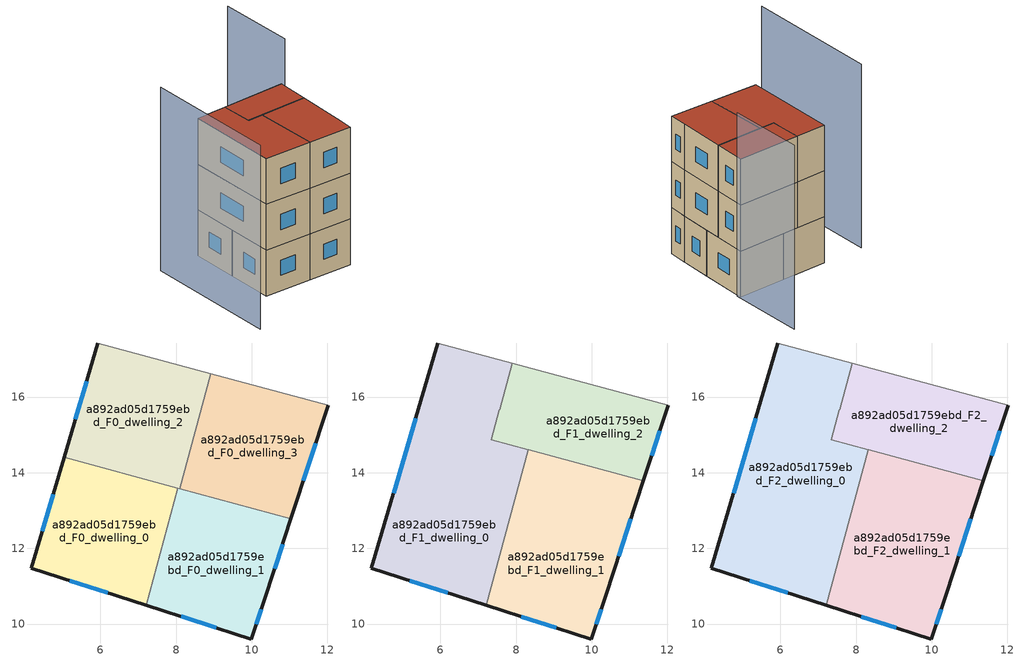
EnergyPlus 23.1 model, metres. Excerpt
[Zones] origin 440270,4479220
a892ad05d1759ebd_F0_dwelling_0
 floor ground (EU_floor_Construction): 8.04,13.59 7.21,10.5 4.17,11.47 5.04,14.41 z0
 wall outside (EU_wall_Construction): 5.04,14.41 4.17,11.47 7.21,10.5 z0:3
 wall to a892ad05d1759ebd_F0_dwelling_1 (EU_wall_Construction): 7.21,10.5 8.04,13.59 z0:3
 wall to a892ad05d1759ebd_F0_dwelling_2 (EU_wall_Construction): 8.04,13.59 5.04,14.41 z0:3
 window (EU_Window_Construction): 5.19,11.15 6.19,10.82 / 4.75,13.43 4.46,12.45 z1:2
a892ad05d1759ebd_F0_dwelling_1
 floor ground (EU_floor_Construction): 11.03,12.78 10.38,10.79 9.99,9.61 7.21,10.5 8.04,13.59 z0
 wall outside (EU_wall_Construction): 7.21,10.5 9.99,9.61 10.38,10.79 11.03,12.78 z0:3
 wall to a892ad05d1759ebd_F0_dwelling_3 (EU_wall_Construction): 11.03,12.78 8.09,13.58 z0:3
 wall to a892ad05d1759ebd_F0_dwelling_2 (EU_wall_Construction): 8.09,13.58 8.04,13.59 z0:3
 window (EU_Window_Construction): 10.12,10 10.25,10.39 / 8.14,10.2 9.06,9.9 / 10.6,11.46 10.82,12.12 z1:2
a892ad05d1759ebd_F0_dwelling_2
 floor ground (EU_floor_Construction): 8.92,16.62 8.09,13.58 5.04,14.41 5.93,17.43 z0
 wall outside (EU_wall_Construction): 5.93,17.43 5.04,14.41 z0:3
 wall adiabatic (EU_wall_Construction): 8.92,16.62 5.93,17.43 z0:3
 wall to a892ad05d1759ebd_F0_dwelling_3 (EU_wall_Construction): 8.09,13.58 8.92,16.62 z0:3
 window (EU_Window_Construction): 5.64,16.42 5.34,15.42 z1:2
a892ad05d1759ebd_F0_dwelling_3
 floor ground (EU_floor_Construction): 12.02,15.78 11.03,12.78 8.09,13.58 8.92,16.62 z0
 wall outside (EU_wall_Construction): 11.03,12.78 12.02,15.78 z0:3
 wall adiabatic (EU_wall_Construction): 12.02,15.78 8.92,16.62 z0:3
 window (EU_Window_Construction): 11.36,13.78 11.69,14.78 z1:2
a892ad05d1759ebd_F1_dwelling_0
 floor to a892ad05d1759ebd_F0_dwelling_0 (EU_floor_Construction): 8.04,13.59 7.21,10.5 4.17,11.47 5.04,14.41 z3
 floor to a892ad05d1759ebd_F0_dwelling_2 (EU_floor_Construction): 7.89,16.9 7.35,14.88 8.32,14.61 8.04,13.59 5.04,14.41 5.93,17.43 z3
 wall outside (EU_wall_Construction): 5.93,17.43 4.17,11.47 7.21,10.5 z3:6
 wall to a892ad05d1759ebd_F1_dwelling_1 (EU_wall_Construction): 7.21,10.5 8.33,14.61 z3:6
 wall adiabatic (EU_wall_Construction): 7.89,16.9 5.93,17.43 z3:6
 wall to a892ad05d1759ebd_F1_dwelling_2 (EU_wall_Construction): 8.33,14.61 7.35,14.88 7.56,15.67 7.89,16.9 z3:6
 window (EU_Window_Construction): 5.19,11.15 6.19,10.82 / 5.35,15.44 4.76,13.46 z4:5
a892ad05d1759ebd_F1_dwelling_1
 floor to a892ad05d1759ebd_F0_dwelling_1 (EU_floor_Construction): 11.03,12.78 10.38,10.79 9.99,9.61 7.21,10.5 8.05,13.59 z3
 floor to a892ad05d1759ebd_F0_dwelling_3 (EU_floor_Construction): 11.36,13.79 11.03,12.78 8.09,13.58 8.37,14.6 z3
 floor to a892ad05d1759ebd_F0_dwelling_2 (EU_floor_Construction): 8.37,14.6 8.09,13.58 8.05,13.59 8.32,14.61 z3
 wall outside (EU_wall_Construction): 7.21,10.5 9.99,9.61 10.38,10.79 11.36,13.79 z3:6
 wall to a892ad05d1759ebd_F1_dwelling_2 (EU_wall_Construction): 11.36,13.79 8.33,14.61 z3:6
 window (EU_Window_Construction): 10.12,10 10.25,10.39 / 8.14,10.2 9.06,9.9 / 10.71,11.79 11.04,12.78 z4:5
a892ad05d1759ebd_F1_dwelling_2
 floor to a892ad05d1759ebd_F0_dwelling_2 (EU_floor_Construction): 8.92,16.62 8.37,14.6 7.35,14.88 7.89,16.9 z3
 floor to a892ad05d1759ebd_F0_dwelling_3 (EU_floor_Construction): 12.02,15.78 11.36,13.79 8.37,14.6 8.92,16.62 z3
 wall outside (EU_wall_Construction): 11.36,13.79 12.02,15.78 z3:6
 wall adiabatic (EU_wall_Construction): 12.02,15.78 7.89,16.9 z3:6
 window (EU_Window_Construction): 11.58,14.45 11.8,15.12 z4:5
a892ad05d1759ebd_F2_dwelling_0
 floor to a892ad05d1759ebd_F1_dwelling_0 (EU_floor_Construction): 7.89,16.9 7.35,14.88 8.33,14.61 7.21,10.5 4.17,11.47 5.93,17.43 z6
 wall outside (EU_wall_Construction): 5.93,17.43 4.17,11.47 7.21,10.5 z6:9
 wall to a892ad05d1759ebd_F2_dwelling_1 (EU_wall_Construction): 7.21,10.5 8.33,14.61 z6:9
 wall adiabatic (EU_wall_Construction): 7.89,16.9 5.93,17.43 z6:9
 wall to a892ad05d1759ebd_F2_dwelling_2 (EU_wall_Construction): 8.33,14.61 7.35,14.88 7.56,15.67 7.89,16.9 z6:9
 window (EU_Window_Construction): 5.19,11.15 6.19,10.82 / 5.35,15.44 4.76,13.46 z7:8
 roof outside (EU_roof_Construction): 7.21,10.5 8.33,14.61 7.35,14.88 7.89,16.9 5.93,17.43 4.17,11.47 z9
a892ad05d1759ebd_F2_dwelling_1
 floor to a892ad05d1759ebd_F1_dwelling_1 (EU_floor_Construction): 11.36,13.79 10.38,10.79 9.99,9.61 7.21,10.5 8.33,14.61 z6
 wall outside (EU_wall_Construction): 7.21,10.5 9.99,9.61 10.38,10.79 11.36,13.79 z6:9
 wall to a892ad05d1759ebd_F2_dwelling_2 (EU_wall_Construction): 11.36,13.79 8.33,14.61 z6:9
 window (EU_Window_Construction): 10.12,10 10.25,10.39 / 8.14,10.2 9.06,9.9 / 10.71,11.79 11.04,12.78 z7:8
 roof outside (EU_roof_Construction): 9.99,9.61 10.38,10.79 11.36,13.79 8.33,14.61 7.21,10.5 z9
a892ad05d1759ebd_F2_dwelling_2
 floor to a892ad05d1759ebd_F1_dwelling_2 (EU_floor_Construction): 12.02,15.78 11.36,13.79 7.35,14.88 7.56,15.67 7.89,16.9 z6
 wall outside (EU_wall_Construction): 11.36,13.79 12.02,15.78 z6:9
 wall adiabatic (EU_wall_Construction): 12.02,15.78 7.89,16.9 z6:9
 window (EU_Window_Construction): 11.58,14.45 11.8,15.12 z7:8
 roof outside (EU_roof_Construction): 11.36,13.79 12.02,15.78 7.89,16.9 7.56,15.67 7.35,14.88 z9
shading: 3.23,18.17 0.77,9.53 / 13.41,20.48 12.06,15.57 z0:12
[Building]
EU S2 Campaign: North Axis=0; Terrain=City; Solar Distribution=FullExterior
[Site:Location]
Madrid: Latitude=40.5; Longitude=-3.5; Time Zone=1; Elevation=609
[SizingPeriod:WeatherFileDays]
AnnualSizingPeriod: Begin Month=1; Begin Day of Month=1; End Month=12; End Day of Month=31; Day of Week for Start Day=Monday; Use Weather File Daylight Saving Period=No; Use Weather File Rain and Snow Indicators=No
[MATERIAL]
EU_InternalMass_Material: Roughness=MediumRough; Thickness=0.1; Conductivity=1; Density=1800; Specific Heat=900; Thermal Absorptance=0.9; Solar Absorptance=0.7; Visible Absorptance=0.7
[MATERIAL:NOMASS] Roughness=MediumRough; Thermal Absorptance=0.9; Solar Absorptance=0.7; Visible Absorptance=0.7
Name | Thermal Resistance
EU_wall_NoMass | 0.459673
EU_roof_NoMass | 0.495815
EU_floor_NoMass | 0.788942
[WINDOWMATERIAL:SIMPLEGLAZINGSYSTEM]
EU_Window_SimpleGlazing: UFactor=4.26103; Solar Heat Gain Coefficient=0.85; Visible Transmittance=0.85
[CONSTRUCTION]
EU_wall_Construction: EU_wall_NoMass
EU_roof_Construction: EU_roof_NoMass
EU_floor_Construction: EU_floor_NoMass
EU_InternalMass_Construction: EU_InternalMass_Material
EU_Window_Construction: EU_Window_SimpleGlazing
[ZONE] Type=1; Multiplier=1; Ceiling Height=autocalculate; Floor Area=autocalculate; Part of Total Floor Area=Yes
Name | Volume
a892ad05d1759ebd_F0_dwelling_0 | 29.5825
a892ad05d1759ebd_F1_dwelling_0; a892ad05d1759ebd_F2_dwelling_0 | 52.359
a892ad05d1759ebd_F0_dwelling_1 | 29.58
a892ad05d1759ebd_F1_dwelling_1; a892ad05d1759ebd_F2_dwelling_1 | 39.4424
a892ad05d1759ebd_F0_dwelling_2 | 29.5829
a892ad05d1759ebd_F1_dwelling_2 | 26.5276
a892ad05d1759ebd_F2_dwelling_2 | 26.53125
a892ad05d1759ebd_F0_dwelling_3 | 29.5822
[INTERNALMASS] Construction=EU_InternalMass_Construction
Name | Zone or ZoneList | Surface Area
a892ad05d1759ebd_F0_dwelling_0_EU_InternalMass | a892ad05d1759ebd_F0_dwelling_0 | 9.86047
a892ad05d1759ebd_F0_dwelling_1_EU_InternalMass | a892ad05d1759ebd_F0_dwelling_1 | 9.85977
a892ad05d1759ebd_F0_dwelling_2_EU_InternalMass | a892ad05d1759ebd_F0_dwelling_2 | 9.86033
a892ad05d1759ebd_F0_dwelling_3_EU_InternalMass | a892ad05d1759ebd_F0_dwelling_3 | 9.86097
a892ad05d1759ebd_F1_dwelling_0_EU_InternalMass | a892ad05d1759ebd_F1_dwelling_0 | 17.4507
a892ad05d1759ebd_F1_dwelling_1_EU_InternalMass | a892ad05d1759ebd_F1_dwelling_1 | 13.1467
a892ad05d1759ebd_F1_dwelling_2_EU_InternalMass | a892ad05d1759ebd_F1_dwelling_2 | 8.84231
a892ad05d1759ebd_F2_dwelling_0_EU_InternalMass | a892ad05d1759ebd_F2_dwelling_0 | 17.4507
a892ad05d1759ebd_F2_dwelling_1_EU_InternalMass | a892ad05d1759ebd_F2_dwelling_1 | 13.1467
a892ad05d1759ebd_F2_dwelling_2_EU_InternalMass | a892ad05d1759ebd_F2_dwelling_2 | 8.84231
[OTHEREQUIPMENT] Fuel Type=Electricity; Design Level Calculation Method=Watts/Area; Power per Zone Floor Area=1; Fraction Latent=0; Fraction Radiant=0; Fraction Lost=0; Carbon Dioxide Generation Rate=0; EndUse Subcategory=EU_Step8_InternalGains
Name | Zone or ZoneList or Space or SpaceList | Schedule
EU_Step8_InternalGain_a892ad05d1759ebd_F0_dwelling_0_f000 | a892ad05d1759ebd_F0_dwelling_0 | EU_Step8_GainSchedule_a892ad05d1759ebd_F0_dwelling_0_f000
EU_Step8_InternalGain_a892ad05d1759ebd_F0_dwelling_1_f000 | a892ad05d1759ebd_F0_dwelling_1 | EU_Step8_GainSchedule_a892ad05d1759ebd_F0_dwelling_1_f000
EU_Step8_InternalGain_a892ad05d1759ebd_F0_dwelling_2_f000 | a892ad05d1759ebd_F0_dwelling_2 | EU_Step8_GainSchedule_a892ad05d1759ebd_F0_dwelling_2_f000
EU_Step8_InternalGain_a892ad05d1759ebd_F0_dwelling_3_f000 | a892ad05d1759ebd_F0_dwelling_3 | EU_Step8_GainSchedule_a892ad05d1759ebd_F0_dwelling_3_f000
EU_Step8_InternalGain_a892ad05d1759ebd_F1_dwelling_0_f000 | a892ad05d1759ebd_F1_dwelling_0 | EU_Step8_GainSchedule_a892ad05d1759ebd_F1_dwelling_0_f000
EU_Step8_InternalGain_a892ad05d1759ebd_F1_dwelling_1_f000 | a892ad05d1759ebd_F1_dwelling_1 | EU_Step8_GainSchedule_a892ad05d1759ebd_F1_dwelling_1_f000
EU_Step8_InternalGain_a892ad05d1759ebd_F1_dwelling_2_f000 | a892ad05d1759ebd_F1_dwelling_2 | EU_Step8_GainSchedule_a892ad05d1759ebd_F1_dwelling_2_f000
EU_Step8_InternalGain_a892ad05d1759ebd_F2_dwelling_0_f000 | a892ad05d1759ebd_F2_dwelling_0 | EU_Step8_GainSchedule_a892ad05d1759ebd_F2_dwelling_0_f000
EU_Step8_InternalGain_a892ad05d1759ebd_F2_dwelling_1_f000 | a892ad05d1759ebd_F2_dwelling_1 | EU_Step8_GainSchedule_a892ad05d1759ebd_F2_dwelling_1_f000
EU_Step8_InternalGain_a892ad05d1759ebd_F2_dwelling_2_f000 | a892ad05d1759ebd_F2_dwelling_2 | EU_Step8_GainSchedule_a892ad05d1759ebd_F2_dwelling_2_f000
[ZONEVENTILATION:DESIGNFLOWRATE] Schedule=EU_AlwaysOn; Design Flow Rate Calculation Method=AirChanges/Hour; Air Changes per Hour=0.719161; Ventilation Type=Natural; Fan Pressure Rise=0; Fan Total Efficiency=1; Constant Term Coefficient=1; Temperature Term Coefficient=0; Velocity Term Coefficient=0; Velocity Squared Term Coefficient=0; Minimum Indoor Temperature=-100; Maximum Indoor Temperature=100; Delta Temperature=-100; Minimum Outdoor Temperature=-100; Maximum Outdoor Temperature=100; Maximum Wind Speed=40
Name | Zone or ZoneList or Space or SpaceList
EU_ConstantAir_a892ad05d1759ebd_F0_dwelling_0 | a892ad05d1759ebd_F0_dwelling_0
EU_ConstantAir_a892ad05d1759ebd_F0_dwelling_1 | a892ad05d1759ebd_F0_dwelling_1
EU_ConstantAir_a892ad05d1759ebd_F0_dwelling_2 | a892ad05d1759ebd_F0_dwelling_2
EU_ConstantAir_a892ad05d1759ebd_F0_dwelling_3 | a892ad05d1759ebd_F0_dwelling_3
EU_ConstantAir_a892ad05d1759ebd_F1_dwelling_0 | a892ad05d1759ebd_F1_dwelling_0
EU_ConstantAir_a892ad05d1759ebd_F1_dwelling_1 | a892ad05d1759ebd_F1_dwelling_1
EU_ConstantAir_a892ad05d1759ebd_F1_dwelling_2 | a892ad05d1759ebd_F1_dwelling_2
EU_ConstantAir_a892ad05d1759ebd_F2_dwelling_0 | a892ad05d1759ebd_F2_dwelling_0
EU_ConstantAir_a892ad05d1759ebd_F2_dwelling_1 | a892ad05d1759ebd_F2_dwelling_1
EU_ConstantAir_a892ad05d1759ebd_F2_dwelling_2 | a892ad05d1759ebd_F2_dwelling_2
[HVACTEMPLATE:THERMOSTAT] Constant Heating Setpoint=20; Constant Cooling Setpoint=50
EU_HeatOnly_a892ad05d1759ebd_F0_dwelling_0; EU_HeatOnly_a892ad05d1759ebd_F0_dwelling_1; EU_HeatOnly_a892ad05d1759ebd_F0_dwelling_2; EU_HeatOnly_a892ad05d1759ebd_F0_dwelling_3; EU_HeatOnly_a892ad05d1759ebd_F1_dwelling_0; EU_HeatOnly_a892ad05d1759ebd_F1_dwelling_1; EU_HeatOnly_a892ad05d1759ebd_F1_dwelling_2; EU_HeatOnly_a892ad05d1759ebd_F2_dwelling_0; EU_HeatOnly_a892ad05d1759ebd_F2_dwelling_1; EU_HeatOnly_a892ad05d1759ebd_F2_dwelling_2
[HVACTEMPLATE:ZONE:IDEALLOADSAIRSYSTEM] System Availability Schedule=EU_AlwaysOn; Maximum Heating Supply Air Temperature=50; Minimum Cooling Supply Air Temperature=13; Maximum Heating Supply Air Humidity Ratio=0.0156; Minimum Cooling Supply Air Humidity Ratio=0.0077; Heating Limit=NoLimit; Cooling Limit=NoLimit; Heating Availability Schedule=EU_AlwaysOn; Cooling Availability Schedule=EU_CoolingOff; Dehumidification Control Type=ConstantSensibleHeatRatio; Cooling Sensible Heat Ratio=0.7; Dehumidification Setpoint=60; Humidification Control Type=None; Humidification Setpoint=30; Outdoor Air Method=None; Outdoor Air Flow Rate per Person=0.00944; Outdoor Air Flow Rate per Zone Floor Area=0; Outdoor Air Flow Rate per Zone=0; Demand Controlled Ventilation Type=None; Outdoor Air Economizer Type=NoEconomizer; Heat Recovery Type=None; Sensible Heat Recovery Effectiveness=0.7; Latent Heat Recovery Effectiveness=0.65
Name | Template Thermostat
a892ad05d1759ebd_F0_dwelling_0 | EU_HeatOnly_a892ad05d1759ebd_F0_dwelling_0
a892ad05d1759ebd_F0_dwelling_1 | EU_HeatOnly_a892ad05d1759ebd_F0_dwelling_1
a892ad05d1759ebd_F0_dwelling_2 | EU_HeatOnly_a892ad05d1759ebd_F0_dwelling_2
a892ad05d1759ebd_F0_dwelling_3 | EU_HeatOnly_a892ad05d1759ebd_F0_dwelling_3
a892ad05d1759ebd_F1_dwelling_0 | EU_HeatOnly_a892ad05d1759ebd_F1_dwelling_0
a892ad05d1759ebd_F1_dwelling_1 | EU_HeatOnly_a892ad05d1759ebd_F1_dwelling_1
a892ad05d1759ebd_F1_dwelling_2 | EU_HeatOnly_a892ad05d1759ebd_F1_dwelling_2
a892ad05d1759ebd_F2_dwelling_0 | EU_HeatOnly_a892ad05d1759ebd_F2_dwelling_0
a892ad05d1759ebd_F2_dwelling_1 | EU_HeatOnly_a892ad05d1759ebd_F2_dwelling_1
a892ad05d1759ebd_F2_dwelling_2 | EU_HeatOnly_a892ad05d1759ebd_F2_dwelling_2
[SIZING:ZONE] Zone Cooling Design Supply Air Temperature Input Method=SupplyAirTemperature; Zone Cooling Design Supply Air Temperature=13; Zone Heating Design Supply Air Temperature Input Method=SupplyAirTemperature; Zone Heating Design Supply Air Temperature=50; Zone Cooling Design Supply Air Humidity Ratio=0.008; Zone Heating Design Supply Air Humidity Ratio=0.008; Cooling Design Air Flow Method=DesignDay; Cooling Design Air Flow Rate=0; Cooling Minimum Air Flow per Zone Floor Area=0.000762; Cooling Minimum Air Flow=0; Cooling Minimum Air Flow Fraction=0.2; Heating Design Air Flow Method=DesignDay; Heating Design Air Flow Rate=0; Heating Maximum Air Flow per Zone Floor Area=0.002032; Heating Maximum Air Flow=0.141576; Heating Maximum Air Flow Fraction=0.3; Account for Dedicated Outdoor Air System=No; Dedicated Outdoor Air System Control Strategy=NeutralSupplyAir; Dedicated Outdoor Air Low Setpoint Temperature for Design=autosize; Dedicated Outdoor Air High Setpoint Temperature for Design=autosize; Zone Load Sizing Method=Sensible Load Only No Latent Load; Zone Latent Cooling Design Supply Air Humidity Ratio Input Method=HumidityRatioDifference; Zone Cooling Design Supply Air Humidity Ratio Difference=0.005; Zone Latent Heating Design Supply Air Humidity Ratio Input Method=HumidityRatioDifference; Zone Humidification Design Supply Air Humidity Ratio Difference=0.005
a892ad05d1759ebd_F0_dwelling_0; a892ad05d1759ebd_F0_dwelling_1; a892ad05d1759ebd_F0_dwelling_2; a892ad05d1759ebd_F0_dwelling_3; a892ad05d1759ebd_F1_dwelling_0; a892ad05d1759ebd_F1_dwelling_1; a892ad05d1759ebd_F1_dwelling_2; a892ad05d1759ebd_F2_dwelling_0; a892ad05d1759ebd_F2_dwelling_1; a892ad05d1759ebd_F2_dwelling_2
[SCHEDULE:CONSTANT]
Name | Hourly Value
EU_AlwaysOn | 1
EU_CoolingOff | 0
[SCHEDULE:FILE] Column Number=1; Rows to Skip at Top=0; Number of Hours of Data=8760; Column Separator=Comma; Interpolate to Timestep=No; Minutes per Item=60; Adjust Schedule for Daylight Savings=Yes
Name | File
EU_Step8_GainSchedule_a892ad05d1759ebd_F0_dwelling_0_f000 | ../../schedules/a892ad05d1759ebd/a892ad05d1759ebd_F0_dwelling_0_f000_gain.csv
EU_Step8_GainSchedule_a892ad05d1759ebd_F0_dwelling_1_f000 | ../../schedules/a892ad05d1759ebd/a892ad05d1759ebd_F0_dwelling_1_f000_gain.csv
EU_Step8_GainSchedule_a892ad05d1759ebd_F0_dwelling_2_f000 | ../../schedules/a892ad05d1759ebd/a892ad05d1759ebd_F0_dwelling_2_f000_gain.csv
EU_Step8_GainSchedule_a892ad05d1759ebd_F0_dwelling_3_f000 | ../../schedules/a892ad05d1759ebd/a892ad05d1759ebd_F0_dwelling_3_f000_gain.csv
EU_Step8_GainSchedule_a892ad05d1759ebd_F1_dwelling_0_f000 | ../../schedules/a892ad05d1759ebd/a892ad05d1759ebd_F1_dwelling_0_f000_gain.csv
EU_Step8_GainSchedule_a892ad05d1759ebd_F1_dwelling_1_f000 | ../../schedules/a892ad05d1759ebd/a892ad05d1759ebd_F1_dwelling_1_f000_gain.csv
EU_Step8_GainSchedule_a892ad05d1759ebd_F1_dwelling_2_f000 | ../../schedules/a892ad05d1759ebd/a892ad05d1759ebd_F1_dwelling_2_f000_gain.csv
EU_Step8_GainSchedule_a892ad05d1759ebd_F2_dwelling_0_f000 | ../../schedules/a892ad05d1759ebd/a892ad05d1759ebd_F2_dwelling_0_f000_gain.csv
EU_Step8_GainSchedule_a892ad05d1759ebd_F2_dwelling_1_f000 | ../../schedules/a892ad05d1759ebd/a892ad05d1759ebd_F2_dwelling_1_f000_gain.csv
EU_Step8_GainSchedule_a892ad05d1759ebd_F2_dwelling_2_f000 | ../../schedules/a892ad05d1759ebd/a892ad05d1759ebd_F2_dwelling_2_f000_gain.csv
